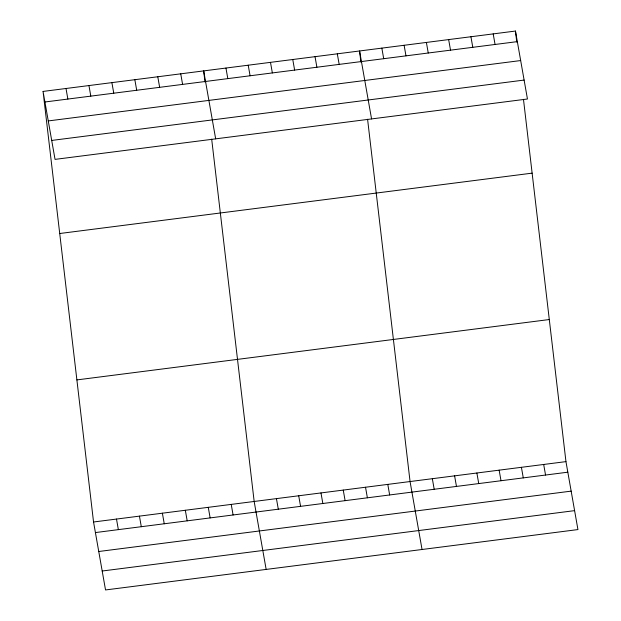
<?xml version="1.0" encoding="UTF-8"?>
<svg xmlns="http://www.w3.org/2000/svg" width="621" height="621" viewBox="0 0 621 621"><rect width="100%" height="100%" fill="white"/><g stroke="black" fill="none" stroke-linecap="round" stroke-linejoin="round"><path stroke-width="0.93" d="M43.059 91.427L515.469 31.05L527.454 99.003L55.044 159.38L43.059 91.427L93.546 521.997L105.531 589.95L577.941 529.573L565.956 461.62L523.472 99.329M44.929 101.991L517.332 41.623M48.267 120.932L520.67 60.555M51.706 140.439L524.108 80.07M59.725 233.512L532.127 173.143M76.888 379.905L549.298 319.536M93.546 521.997L565.956 461.62M95.417 532.57L567.819 472.193M98.755 551.502L571.157 491.133M102.193 571.017L574.596 510.641M493.198 33.899L495.061 44.471M470.928 36.74L472.791 47.312M543.685 464.469L545.548 475.042M448.657 39.589L450.52 50.161M521.415 467.318L523.278 477.883M426.386 42.438L428.249 53.01M499.144 470.159L501.007 480.732M404.116 45.279L405.979 55.851M476.874 473.008L478.737 483.58M381.845 48.127L383.708 58.7M454.603 475.857L456.466 486.422M371.56 118.929L359.575 50.976L360.871 62.046M432.332 478.698L434.195 489.27M337.304 53.817L339.167 64.39M422.047 549.5L410.062 481.547L367.578 119.248M315.033 56.666L316.896 67.239M387.791 484.388L389.654 494.96M292.763 59.515L294.626 70.08M365.521 487.237L367.384 497.809M270.492 62.356L272.355 72.929M343.25 490.085L345.113 500.658M248.221 65.205L250.084 75.778M320.979 492.927L322.842 503.499M225.951 68.054L227.814 78.619M298.709 495.775L300.572 506.348M215.666 138.848L203.68 70.895L204.977 81.964M276.438 498.624L278.301 509.197M180.734 73.829L182.597 84.402M266.153 569.426L254.168 501.465L211.683 139.174M157.788 76.763L159.651 87.336M231.222 504.399L233.085 514.972M134.842 79.69L136.705 90.262M208.276 507.334L210.139 517.906M111.896 82.624L113.759 93.197M185.33 510.268L187.193 520.84M88.95 85.558L90.813 96.131M162.384 513.194L164.247 523.767M66.005 88.492L67.868 99.065M139.438 516.129L141.301 526.701M116.492 519.063L118.363 529.635M515.469 31.05L516.765 42.119"/></g></svg>
